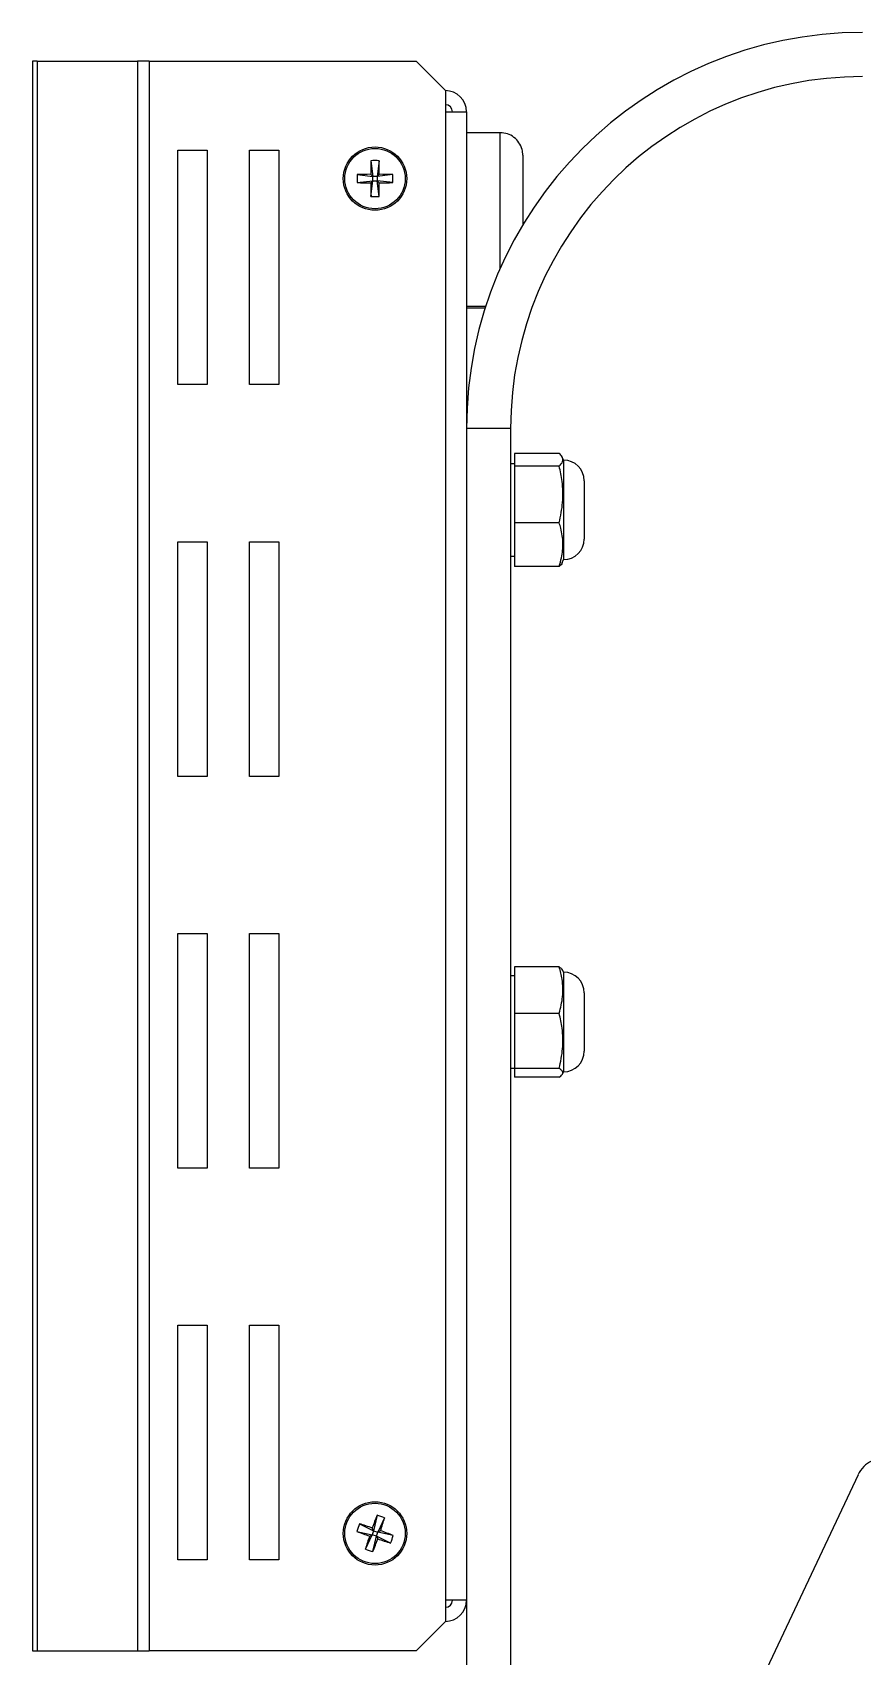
# Model space of a CAD drawing. Extents: x 17.1 to 113.1, y 3.8 to 84.5.
# Drawn here: x 48.22 to 51.76, y 38.85 to 45.77 of the extents above; entities that cross this region are included whole.
import ezdxf

# ---------------------------------------------------------------- set-up
doc = ezdxf.new("R2010")
doc.units = 0
doc.header["$MEASUREMENT"] = 0
doc.layers.add('OBJECT', color=7, linetype='CONTINUOUS')

msp = doc.modelspace()

# ---------------------------------------------------------------- linework, layer by layer
at = {"layer": 'OBJECT'}
for p, q in [((48.2422, 45.6515), (48.2217, 45.6515)), ((48.2217, 45.6515), (48.2217, 38.8765)), ((48.2422, 45.6515), (48.2422, 38.8765)), ((48.2422, 45.6515), (48.6697, 45.6515)), ((48.7192, 45.6515), (48.6697, 45.6515)), ((48.6697, 45.6515), (48.6697, 38.8765)), ((48.7192, 45.6515), (48.7192, 38.8765)), ((48.7192, 45.6515), (49.8567, 45.6515)), ((49.9817, 45.5265), (49.8567, 45.6515)), ((49.9817, 45.5265), (49.9817, 39.0015)), ((49.9817, 45.4365), (50.0717, 45.4365)), ((50.0717, 45.4365), (50.0717, 39.0915)), ((50.2157, 45.3474), (50.0717, 45.3474)), ((50.2157, 44.7687), (50.2157, 45.3474)), ((48.8417, 45.2735), (48.9667, 45.2735)), ((48.8417, 44.2735), (48.8417, 45.2735)), ((48.9667, 45.2735), (48.9667, 44.2735)), ((49.1467, 45.2735), (49.2717, 45.2735)), ((49.1467, 44.2735), (49.1467, 45.2735)), ((49.2717, 45.2735), (49.2717, 44.2735)), ((49.6646, 45.2277), (49.6725, 45.1607)), ((49.6988, 45.2277), (49.691, 45.1607)), ((50.3117, 45.2509), (50.3117, 44.954)), ((49.6055, 45.1686), (49.6725, 45.1607)), ((49.6055, 45.1344), (49.6725, 45.1422)), ((49.6634, 45.1698), (49.6725, 45.1607)), ((49.6725, 45.1422), (49.6634, 45.1331)), ((49.6646, 45.0752), (49.6725, 45.1422)), ((49.691, 45.1607), (49.6725, 45.1607)), ((49.6725, 45.1422), (49.6725, 45.1607)), ((49.6725, 45.1422), (49.691, 45.1422)), ((49.691, 45.1607), (49.7001, 45.1698)), ((49.758, 45.1686), (49.691, 45.1607)), ((49.691, 45.1607), (49.691, 45.1422)), ((49.6988, 45.0752), (49.691, 45.1422)), ((49.7001, 45.1331), (49.691, 45.1422)), ((49.758, 45.1344), (49.691, 45.1422)), ((50.154, 44.6071), (50.0717, 44.6071)), ((50.1516, 44.5997), (50.0717, 44.5997)), ((48.9667, 44.2735), (48.8417, 44.2735)), ((49.2717, 44.2735), (49.1467, 44.2735)), ((50.2597, 44.0865), (50.0717, 44.0865)), ((50.2597, 44.0865), (50.2597, 38.1348)), ((50.4669, 43.9804), (50.2757, 43.9804)), ((50.2757, 43.9804), (50.2757, 43.9256)), ((50.4857, 43.9517), (50.48, 43.9639)), ((50.2757, 43.9364), (50.2597, 43.9364)), ((50.2757, 43.9256), (50.2757, 43.6846)), ((50.4669, 43.9256), (50.2757, 43.9256)), ((50.4857, 43.9517), (50.4857, 43.5273)), ((50.5737, 43.8637), (50.5737, 43.6153)), ((50.4669, 43.6846), (50.2757, 43.6846)), ((50.2757, 43.6846), (50.2757, 43.4985)), ((48.8417, 43.6035), (48.9667, 43.6035)), ((48.8417, 42.6035), (48.8417, 43.6035)), ((48.9667, 43.6035), (48.9667, 42.6035)), ((49.1467, 42.6035), (49.1467, 43.6035)), ((49.1467, 43.6035), (49.2717, 43.6035)), ((49.2717, 43.6035), (49.2717, 42.6035)), ((50.2597, 43.5426), (50.2757, 43.5426)), ((50.4669, 43.4985), (50.2757, 43.4985)), ((50.48, 43.515), (50.4857, 43.5273)), ((48.9667, 42.6035), (48.8417, 42.6035)), ((49.2717, 42.6035), (49.1467, 42.6035)), ((48.8417, 41.9335), (48.9667, 41.9335)), ((48.8417, 40.9335), (48.8417, 41.9335)), ((48.9667, 41.9335), (48.9667, 40.9335)), ((49.1467, 41.9335), (49.2717, 41.9335)), ((49.1467, 40.9335), (49.1467, 41.9335)), ((49.2717, 41.9335), (49.2717, 40.9335)), ((50.2757, 41.7534), (50.2597, 41.7534)), ((50.4669, 41.7913), (50.2757, 41.7913)), ((50.2757, 41.7913), (50.2757, 41.5934)), ((50.4857, 41.7687), (50.4812, 41.7783)), ((50.4857, 41.7687), (50.4857, 41.5875)), ((50.5737, 41.6807), (50.5737, 41.5746)), ((50.2757, 41.5934), (50.2757, 41.3585)), ((50.4669, 41.5934), (50.2757, 41.5934)), ((50.4857, 41.5875), (50.4857, 41.3443)), ((50.5737, 41.5746), (50.5737, 41.4323)), ((50.2597, 41.3596), (50.2757, 41.3596)), ((50.4669, 41.3585), (50.2757, 41.3585)), ((50.2757, 41.3585), (50.2757, 41.3216)), ((50.4813, 41.3348), (50.4857, 41.3443)), ((50.4669, 41.3216), (50.2757, 41.3216)), ((48.9667, 40.9335), (48.8417, 40.9335)), ((49.2717, 40.9335), (49.1467, 40.9335)), ((48.8417, 40.2635), (48.9667, 40.2635)), ((48.8417, 39.2635), (48.8417, 40.2635)), ((48.9667, 40.2635), (48.9667, 39.2635)), ((49.1467, 40.2635), (49.2717, 40.2635)), ((49.1467, 39.2635), (49.1467, 40.2635)), ((49.2717, 40.2635), (49.2717, 39.2635)), ((51.7411, 39.6269), (51.2789, 38.6471)), ((49.6152, 39.4175), (49.676, 39.3882)), ((49.676, 39.3882), (49.6703, 39.3998)), ((49.6903, 39.4542), (49.676, 39.3882)), ((49.7227, 39.443), (49.6935, 39.3822)), ((49.604, 39.3851), (49.67, 39.3707)), ((49.6407, 39.3099), (49.67, 39.3707)), ((49.6584, 39.3651), (49.67, 39.3707)), ((49.676, 39.3882), (49.67, 39.3707)), ((49.6875, 39.3647), (49.67, 39.3707)), ((49.6731, 39.2988), (49.6875, 39.3647)), ((49.676, 39.3882), (49.6935, 39.3822)), ((49.6875, 39.3647), (49.6935, 39.3822)), ((49.6875, 39.3647), (49.6931, 39.3532)), ((49.7483, 39.3355), (49.6875, 39.3647)), ((49.705, 39.3879), (49.6935, 39.3822)), ((49.7594, 39.3679), (49.6935, 39.3822)), ((48.9667, 39.2635), (48.8417, 39.2635)), ((49.2717, 39.2635), (49.1467, 39.2635)), ((50.0717, 39.0915), (49.9817, 39.0915)), ((50.0717, 39.0915), (50.0717, 36.5315)), ((49.8567, 38.8765), (49.9817, 39.0015)), ((48.2217, 38.8765), (48.2422, 38.8765)), ((48.2422, 38.8765), (48.6697, 38.8765)), ((48.6697, 38.8765), (48.7192, 38.8765)), ((49.8567, 38.8765), (48.7192, 38.8765))]:
    msp.add_line(p, q, dxfattribs=at)
for centre, radius in [((49.6817, 45.1515), 0.135), ((49.6817, 45.1515), 0.1287), ((49.6817, 39.3765), 0.135), ((49.6817, 39.3765), 0.1287), ((53.9597, 35.9065), 3.425), ((53.9597, 35.9065), 3.3075)]:
    msp.add_circle(centre, radius, dxfattribs=at)
for centre, radius, start, end in [((51.7597, 44.0865), 1.688, 90, 180), ((51.7597, 44.0865), 1.5, 90, 180), ((49.9817, 45.4365), 0.09, 0, 90), ((49.9817, 45.4365), 0.03, 0, 90), ((51.7954, 45.1535), 2.1321, 178.00477, 179.56154), ((49.6817, 44.8996), 0.3286, 87.01351, 92.98649), ((47.5675, 45.1535), 2.1327, 0.43894, 1.99533), ((49.9336, 45.1515), 0.3286, 177.01351, 182.98649), ((49.6797, 43.0372), 2.1327, 90.43894, 91.99532), ((49.6837, 43.0372), 2.1327, 88.00467, 89.56106), ((49.4298, 45.1515), 0.3286, 357.01351, 2.98649), ((49.6797, 47.2652), 2.1321, 268.00477, 269.56155), ((51.7955, 45.1494), 2.1321, 180.43845, 181.99523), ((49.6817, 45.4034), 0.3286, 267.01351, 272.98649), ((47.5675, 45.1495), 2.1327, 358.00468, 359.56106), ((49.6838, 47.2652), 2.1321, 270.43846, 271.99523), ((50.4857, 43.8637), 0.088, 0, 90), ((50.4857, 43.6153), 0.088, 270, 0), ((50.4857, 41.6807), 0.088, 0, 90), ((50.4857, 41.4323), 0.088, 270, 0), ((51.8541, 39.5736), 0.125, 116.16157, 154.74684), ((49.92, 39.2946), 0.3286, 158.04868, 164.02186), ((48.9927, 37.3777), 2.1326, 71.47408, 73.0305), ((51.6812, 38.6915), 2.132, 159.03999, 160.59687), ((49.5998, 39.1382), 0.3287, 68.04932, 74.02129), ((47.6836, 40.0653), 2.1319, 341.47406, 343.03098), ((50.3665, 41.3755), 2.1315, 249.03977, 250.597), ((51.6782, 38.6882), 2.1301, 161.47311, 163.03134), ((47.6818, 40.0616), 2.1325, 339.03991, 340.59646), ((50.3705, 41.3744), 2.1317, 251.47369, 253.03076), ((48.9969, 37.3773), 2.1316, 69.0397, 70.59687), ((49.4434, 39.4584), 0.3287, 338.05026, 344.0212), ((49.7636, 39.6148), 0.3287, 248.04935, 254.02104), ((49.9817, 39.0915), 0.03, 270, 0), ((49.9817, 39.0915), 0.09, 270, 0)]:
    msp.add_arc(centre, radius, start, end, dxfattribs=at)
for points, knots in [([(50.3117, 45.2509), (50.3117, 45.2511), (50.3117, 45.2594), (50.3092, 45.2783), (50.2971, 45.3054), (50.2753, 45.3286), (50.2472, 45.3443), (50.2262, 45.3464), (50.2157, 45.3474)], [0, 0, 0, 0, 0.003689, 0.169182, 0.383484, 0.590873, 0.795386, 1, 1, 1, 1]), ([(50.4669, 43.9256), (50.4728, 43.9321), (50.4848, 43.9454), (50.4825, 43.964), (50.4715, 43.9756), (50.4669, 43.9804)], [0, 0, 0, 0, 0.359917, 0.730732, 1, 1, 1, 1]), ([(50.4669, 43.6846), (50.4728, 43.7133), (50.4848, 43.7715), (50.4825, 43.8534), (50.4715, 43.9042), (50.4669, 43.9256)], [0, 0, 0, 0, 0.359917, 0.730732, 1, 1, 1, 1]), ([(50.4669, 43.4985), (50.4704, 43.5108), (50.4798, 43.5433), (50.4851, 43.598), (50.4778, 43.6481), (50.4692, 43.6767), (50.4669, 43.6846)], [0, 0, 0, 0, 0.200133, 0.530785, 0.87144, 1, 1, 1, 1]), ([(50.4793, 43.5154), (50.4792, 43.5146), (50.4789, 43.5089), (50.4725, 43.5034), (50.4669, 43.4985)], [0, 0, 0, 0, 0.127421, 1, 1, 1, 1]), ([(50.4669, 41.5934), (50.4728, 41.617), (50.4848, 41.6648), (50.4825, 41.732), (50.4715, 41.7738), (50.4669, 41.7913)], [0, 0, 0, 0, 0.359917, 0.730732, 1, 1, 1, 1]), ([(50.4669, 41.7913), (50.4707, 41.7889), (50.4778, 41.7844), (50.4791, 41.7798), (50.4798, 41.7776)], [0, 0, 0, 0, 0.53689, 1, 1, 1, 1]), ([(50.4669, 41.3585), (50.4728, 41.3865), (50.4848, 41.4432), (50.4825, 41.523), (50.4715, 41.5726), (50.4669, 41.5934)], [0, 0, 0, 0, 0.359916, 0.730732, 1, 1, 1, 1]), ([(50.4669, 41.3216), (50.4692, 41.3232), (50.4776, 41.3287), (50.4851, 41.3387), (50.48, 41.3495), (50.4704, 41.3561), (50.4669, 41.3585)], [0, 0, 0, 0, 0.128561, 0.459381, 0.799866, 1, 1, 1, 1])]:
    msp.add_open_spline(points, degree=3, knots=knots, dxfattribs=at)

doc.saveas('drawing.dxf')
